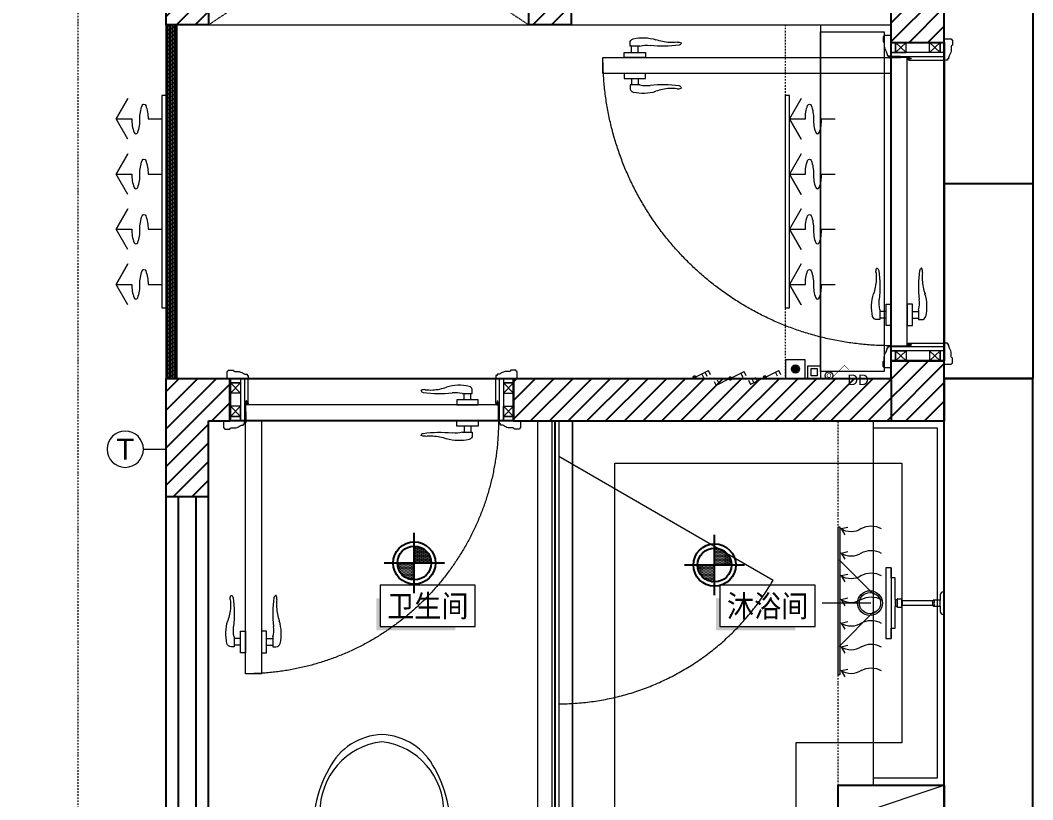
# Model space of a CAD drawing. Header units: millimetres. Extents: x 130143 to 328923, y 19139 to 134795.
# Drawn here: x 146595 to 150889, y 32386 to 35692 of the extents above; entities that cross this region are included whole.
import ezdxf
from ezdxf.enums import TextEntityAlignment as Align

# ---------------------------------------------------------------- set-up
doc = ezdxf.new("R2010")
doc.units = ezdxf.units.MM
doc.header["$LTSCALE"] = 10
for name, pattern in [('ACAD_ISO03W100', [30, 12, -18]), ('DASH', [8.89, 6.35, -2.54]), ('DASHDOT2', [12.7, 6.35, -3.175, 0, -3.175]), ('DASHED2', [0.375, 0.25, -0.125]), ('DOTE', [61.468, 50.8, -5.08, 0.508, -5.08]), ('HIDDEN', [9.525, 6.35, -3.175])]:
    doc.linetypes.add(name, pattern=pattern)
doc.layers.get('Defpoints').update_dxf_attribs({"color": 250})
for name, color, linetype, lineweight in [('FC-Doorsill【门槛线】', 8, 'Continuous', 0), ('FC-Material【地坪分割线】', 138, 'Continuous', 0), ('FF-ART【装饰、挂画】', 120, 'Continuous', 0), ('FF-Door【门】', 51, 'Continuous', 0), ('FF-FIXT【洁具】', 31, 'Continuous', 0), ('FF-MT【门套】', 20, 'Continuous', 0), ('FF-Text【平面文字】', 2, 'Continuous', 0), ('Fine【细线】', 250, 'Continuous', 0), ('RC-Lamplight【灯带】', 205, 'DASHDOT2', 0), ('RC-Lamps【天花灯具】', 2, 'Continuous', 0), ('RC-Modelling【天花造型】', 30, 'Continuous', 0)]:
    doc.layers.add(name, color=color, linetype=linetype, lineweight=lineweight)
for name, color, linetype in [('T★★05-天花灯具', 4, 'Continuous'), ('WALL_NEW【新建墙体】', 4, 'Continuous'), ('WALL_REMOVE【拆除墙体】', 6, 'Continuous'), ('WALL【墙体】', 7, 'Continuous')]:
    doc.layers.add(name, color=color, linetype=linetype)
doc.styles.add('ar', font='arial.ttf')
doc.styles.add('文字', font='')
doc.styles.get('文字').set_extended_font_data('SimSun')

# ---------------------------------------------------------------- blocks, each defined once
blk = doc.blocks.new('马桶平面15')
at = {"color": 251}
for p, q in [((-164.1, 735.1), (-187.7, 735.1)), ((-182.4, 735.2), (-182.4, 743.3)), ((-175.9, 735.1), (-175.9, 743.3)), ((-168.6, 743.3), (-168.6, 735.1))]:
    blk.add_line(p, q, dxfattribs=at)
for points in [[(-171.3, 714.9, 0.288575), (-152.8, 725.1, 0.464141), (-158.6, 735.1), (-164.1, 735.1), (-164.1, 743.3), (-187.7, 743.3), (-187.7, 743.3), (-187.7, 735.1), (-193.2, 735.1, 0.464141), (-199, 725.1, 0.288575), (-180.5, 714.9)], [(-61.5, 462.9), (-61.5, 484.4, -1), (-38, 484.4), (-38, 480.5)], [(109.7, 462.9), (109.7, 484.4, 1), (86.2, 484.4), (86.2, 480.5)], [(26.7, 460.2), (121.9, 460.2), (138.7, 426.6), (147.1, 426.6, -0.17108), (199.3, 221.2, -0.383832), (24.1, 20.6, -0.383832), (-151.1, 221.2, -0.17108), (-98.9, 426.6), (-90.5, 426.6), (-73.7, 460.2), (121.9, 460.2)]]:
    blk.add_lwpolyline(points, format="xyb", dxfattribs=at)
for points in [[(24.1, 519.2, -0.023855), (-216.9, 530.8, -0.42765), (-242.5, 555.3), (-242.5, 695.1, -0.382307), (-220.4, 714.9), (24.1, 714.9), (268.6, 714.9, -0.382307), (290.7, 695.1), (290.7, 555.3, -0.42765), (265.1, 530.8, -0.023855)], [(24.1, 0, -0.272339), (-125.1, 96, -0.163159), (-166.6, 310.4, -0.20934), (-78.5, 461.5), (24.1, 461.5), (126.7, 461.5, -0.20934), (214.8, 310.4, -0.163159), (173.3, 96, -0.272339)]]:
    blk.add_lwpolyline(points, format="xyb", close=True)
for points in [[(-242.5, 617.1), (-242.5, 562.2), (-279.9, 562.2, -0.414214), (-289.9, 572.2), (-289.9, 607.1, -0.414214), (-279.9, 617.1)], [(-242.5, 617.1), (-242.5, 562.2), (-256.2, 562.2, -0.414214), (-266.2, 572.2), (-266.2, 607.1, -0.414214), (-256.2, 617.1)], [(-54.5, 475.5), (-54.5, 470.3, 0.414214), (-49.5, 465.3), (-38.7, 465.3, 0.58538), (-38.5, 470.3), (-38.5, 475.5, 0.58538), (-38.7, 480.5), (-49.5, 480.5, 0.414214)], [(102.7, 475.5), (102.7, 470.3, -0.414214), (97.7, 465.3), (86.9, 465.3, -0.58538), (86.7, 470.3), (86.7, 475.5, -0.58538), (86.9, 480.5), (97.7, 480.5, -0.414214)]]:
    blk.add_lwpolyline(points, format="xyb", close=True, dxfattribs=at)
for points in [[(-184.4, 527.9), (-167.1, 275.7)], [(232.6, 527.9), (215.3, 275.7)]]:
    blk.add_lwpolyline(points)
for centre, radius, start, end in [((-185.1, 755.7), 31.4, 242.8818, 319.142), ((-173.5, 774.1), 53.1, 240.7977, 292.8926), ((-262.7, 600.1), 28.1, 165.5916, 262.7603), ((-267.7, 612.3), 22.8, 193.4235, 273.8412), ((-231.7, 638.1), 46.4, 221.9148, 256.4413), ((180.7, 814.1), 492.5, 204.8643, 210.765)]:
    blk.add_arc(centre, radius, start, end, dxfattribs=at)
blk = doc.blocks.new('花洒平面')
at = {"color": 8}
for p, q in [((0, 207.8), (0, 345.7)), ((-23.2, 198.2), (-122.7, 297.6)), ((23.2, 198.2), (122.7, 297.6)), ((100, 150), (-100, 150)), ((11, 121.4), (-11, 121.4)), ((10, 139.4), (-10, 139.4)), ((9.5, 133.4), (-9.5, 133.4)), ((7.6, 138.4), (-7.5, 138.4)), ((6, 119.4), (-6, 119.4)), ((-6.5, 32), (6.5, 32)), ((-8.5, 12), (8.5, 12))]:
    blk.add_line(p, q, dxfattribs=at)
blk.add_lwpolyline([(11, 131.4, 0.992115), (11, 133.4), (9.5, 133.4, 0.130917), (7.6, 138.4), (9.5, 138.4, 0.413995), (10, 139.4), (71.3, 139.4), (71.3, 150), (100, 150), (100, 165), (-100, 165), (-100, 150), (-71.3, 150), (-71.3, 139.4), (-10, 139.4, 0.413995), (-9.5, 138.4), (-7.5, 138.4, 0.130917), (-9.5, 133.4), (-11, 133.4, 0.992115), (-11, 131.4, 0.003958), (-11, 131.4, 0.080962), (-11, 121.4, 1), (-11, 119.4), (-6, 119.4), (-6, 32), (-6.5, 32, 0.414214), (-8.5, 30), (-8.5, 12), (-21, 12, 0.261972), (-31, 7), (-31, 0), (31, 0), (31, 7, 0.261972), (21, 12), (8.5, 12), (8.5, 30, 0.414214), (6.5, 32), (6, 32), (6, 119.4), (11, 119.4, 1), (11, 121.4, 0.080962), (11, 131.4)], format="xyb")
blk.add_lwpolyline([(8.5, 30, -0.375464), (2.6, 29, 0.238002), (-2.6, 29, -0.375464), (-8.5, 30)], format="xyb", dxfattribs=at)
for radius in [35, 30]:
    blk.add_circle((0, 210), radius, dxfattribs=at)
blk = doc.blocks.new('DOORBLK101')
blk.add_line((-0.5, 0), (0, 0.866))
at = {"color": 8, "linetype": 'HIDDEN', "ltscale": 10}
blk.add_arc((-0.5, 0), 1, 0, 60, dxfattribs=at)
blk = doc.blocks.new('hlw_3_1200_120')
for p, q in [((-0.5, 0.05), (0.5, 0.05)), ((-0.5, -0.05), (0.5, -0.05))]:
    blk.add_line(p, q)
at = {"linetype": 'HIDDEN', "ltscale": 15}
for p, q in [((-0.5, 0.0208), (0.5, 0.0208)), ((-0.5, -0.0208), (0.5, -0.0208))]:
    blk.add_line(p, q, dxfattribs=at)
blk = doc.blocks.new('门套线03')
at = {"ltscale": 100}
blk.add_lwpolyline([(60, 0), (60, 19.7, -0.339185), (56.6, 23.1), (42, 23.1, -0.360475), (38.5, 19.7), (29.2, 19.7, 0.137802), (14.5, 14.7, -0.16589), (3.4, 11.9), (3.4, 8.7), (0, 8.7), (0, 0)], format="xyb", close=True, dxfattribs=at)
blk = doc.blocks.new('HL_Door_Hinge')
at = {"color": 0, "linetype": 'DOTE', "ltscale": 0.04}
for p, q in [((-4, 3), (4, 3)), ((0, -1), (0, 7))]:
    blk.add_line(p, q, dxfattribs=at)
at = {"color": 0, "linetype": 'DASH', "ltscale": 5}
for p, q in [((-2, -26), (-2, 0.8)), ((-0.5, -26), (-0.5, 0)), ((0.5, -26), (0.5, 0)), ((2, -26), (2, 0.8)), ((-0.5, -26), (-2, -26)), ((0.5, -26), (2, -26))]:
    blk.add_line(p, q, dxfattribs=at)
for radius in [3, 2]:
    blk.add_circle((0, 3), radius, dxfattribs=at)
blk = doc.blocks.new('HL_Door_Seal')
at = {"color": 0}
for p, q in [((5, 0), (-5, 0)), ((-1, 6), (-0.5, 6.5)), ((-1, 6), (-0.5, 6)), ((-1, 5.5), (-0.5, 6)), ((-1, 5.5), (-0.5, 5.5)), ((-1, 5), (-0.5, 5.5)), ((-1, 4.5), (-0.5, 5)), ((-1, 5), (-0.5, 5)), ((-1, 4.5), (-0.5, 4.5)), ((-1, 4), (-0.5, 4.5)), ((-1, 4), (-0.5, 4)), ((-1, 3.5), (-0.5, 4)), ((-1, 3.5), (-0.5, 3.5)), ((-1, 3), (-0.5, 3.5)), ((-1, 3), (-0.5, 3)), ((-1, 2.5), (-0.5, 3)), ((-1, 2.5), (-0.5, 2.5)), ((-1, 2), (-0.5, 2.5)), ((-1, 2), (-0.5, 2)), ((-1, 1.5), (-0.5, 2)), ((-1, 1.5), (-0.5, 1.5)), ((-1, 1), (-0.5, 1.5)), ((-1, 1), (-0.5, 1)), ((-1, 0.5), (-0.5, 1)), ((-1, 0.5), (-0.5, 0.5)), ((-1, 0), (-0.5, 0.5)), ((-0.5, 6.5), (0.5, 6.5)), ((1, 6), (0.5, 6.5)), ((1, 6), (0.5, 6)), ((1, 5.5), (0.5, 6)), ((1, 5.5), (0.5, 5.5)), ((1, 5), (0.5, 5.5)), ((1, 5), (0.5, 5)), ((1, 4.5), (0.5, 5)), ((1, 4.5), (0.5, 4.5)), ((1, 4), (0.5, 4.5)), ((1, 4), (0.5, 4)), ((1, 3.5), (0.5, 4)), ((1, 3.5), (0.5, 3.5)), ((1, 3), (0.5, 3.5)), ((1, 3), (0.5, 3)), ((1, 2.5), (0.5, 3)), ((1, 2.5), (0.5, 2.5)), ((1, 2), (0.5, 2.5)), ((1, 2), (0.5, 2)), ((1, 1.5), (0.5, 2)), ((1, 1.5), (0.5, 1.5)), ((1, 1), (0.5, 1.5)), ((1, 1), (0.5, 1)), ((1, 0.5), (0.5, 1)), ((1, 0.5), (0.5, 0.5)), ((1, 0), (0.5, 0.5))]:
    blk.add_line(p, q, dxfattribs=at)
blk.add_lwpolyline([(-3.9, -1, 0.774597), (3.9, -1)], format="xyb", close=True, dxfattribs=at)
blk.add_arc((0, 0), 5, 180, 0.0005, dxfattribs=at)
blk = doc.blocks.new('门把手02')
at = {"color": 250}
for p, q in [((-13.5, 32.2), (-13.5, 40.9)), ((12.9, 32.2), (-13.5, 32.2)), ((-9.4, 14.6), (-9.4, 32.2)), ((9.4, 14.6), (9.4, 32.2)), ((-30.4, 14.6), (-15.2, 14.6)), ((-30.4, 0), (-30.4, 14.6)), ((30.4, 0), (-30.4, 0)), ((-15.2, 14.6), (19.6, 14.6)), ((-15.2, 14.6), (19.6, 14.6)), ((19.6, 14.6), (30.4, 14.6)), ((30.4, 14.6), (30.4, 0))]:
    blk.add_line(p, q, dxfattribs=at)
at = {"color": 250, "extrusion": (0, 0, -1)}
for centre, major_axis, start_param, end_param in [((23.4, -64.1), (-0.1, 120), -0.233047, 0.306451), ((-1.3, 40.9), (-8.59, 8.59), 5.497787, 6.813202), ((12.9, 37.2), (3.58, 3.58), 2.124304, 2.356194), ((33.8, -51.4), (0, 86), -0.231441, 0.114669), ((79.3, 368.4), (-0.1, 336.3), 3.005111, 3.247916), ((107.8, 189.2), (1.8, 147), 3.194781, 3.464277), ((105.2, 172), (-91.7, 91.7), 3.813778, 3.981187), ((122.5, 24), (-13.7, 13.7), 0.647464, 1.248663), ((124, 43.6), (5.92, 5.92), 1.238085, 2.228964), ((130.6, 40.4), (-0.729, 0.729), 1.325662, 2.819982)]:
    blk.add_ellipse(centre, major_axis=major_axis, ratio=1, start_param=start_param, end_param=end_param, dxfattribs=at)
blk = doc.blocks.new('hld_1_720_120_门把手02_门套线03_45_0_0_3_40_0_1_1')
at = {"layer": 'FC-Doorsill【门槛线】'}
for p, q in [((-0.5, 0.075), (0.5, 0.075)), ((-0.5, -0.075), (0.5, -0.075))]:
    blk.add_line(p, q, dxfattribs=at)
at = {"layer": 'FF-Door【门】'}
blk.add_lwpolyline([(-0.446875, 0.075), (-0.390625, 0.075), (-0.390625, 0.96875), (-0.446875, 0.96875)], close=True, dxfattribs=at)
at = {"layer": 'FF-Door【门】', "color": 250, "linetype": 'ACAD_ISO03W100', "ltscale": 0.104167}
blk.add_lwpolyline([(-0.446875, 0.075), (0.446875, 0.075), (0.446875, 0.01875), (-0.446875, 0.01875)], close=True, dxfattribs=at)
at = {"layer": 'FF-Door【门】', "color": 8, "linetype": 'HIDDEN', "ltscale": 60}
blk.add_arc((-0.446875, 0.075), 0.89375, 0, 90, dxfattribs=at)
at = {"layer": 'FF-MT【门套】', "color": 250}
for p, q in [((-0.465, 0.06), (-0.5, 0.0225)), ((-0.465, 0.0225), (-0.5, 0.06)), ((0.465, 0.06), (0.5, 0.0225)), ((0.465, 0.0225), (0.5, 0.06)), ((-0.5, -0.0225), (-0.465, -0.06)), ((-0.5, -0.06), (-0.465, -0.0225)), ((0.5, -0.0225), (0.465, -0.06)), ((0.5, -0.06), (0.465, -0.0225))]:
    blk.add_line(p, q, dxfattribs=at)
for points in [[(-0.5, 0.075), (-0.465, 0.075), (-0.465, 0.06), (-0.5, 0.06)], [(-0.465, 0.075), (-0.45, 0.075), (-0.45, -0.075), (-0.465, -0.075)], [(0.465, 0.075), (0.45, 0.075), (0.45, -0.075), (0.465, -0.075)], [(0.5, 0.075), (0.465, 0.075), (0.465, 0.06), (0.5, 0.06)], [(-0.465, 0.06), (-0.465, 0.0225), (-0.5, 0.0225), (-0.5, 0.06)], [(0.465, 0.06), (0.465, 0.0225), (0.5, 0.0225), (0.5, 0.06)], [(-0.5, -0.0225), (-0.5, -0.06), (-0.465, -0.06), (-0.465, -0.0225)], [(0.5, -0.0225), (0.5, -0.06), (0.465, -0.06), (0.465, -0.0225)], [(-0.5, -0.075), (-0.465, -0.075), (-0.465, -0.06), (-0.5, -0.06)], [(0.5, -0.075), (0.465, -0.075), (0.465, -0.06), (0.5, -0.06)]]:
    blk.add_lwpolyline(points, close=True, dxfattribs=at)
at = {"layer": 'FF-MT【门套】'}
for points in [[(-0.5, 0.075), (-0.45, 0.075), (-0.45, 0.0125), (-0.4375, 0.0125), (-0.4375, -0.075), (-0.5, -0.075)], [(0.5, 0.075), (0.45, 0.075), (0.45, 0.0125), (0.4375, 0.0125), (0.4375, -0.075), (0.5, -0.075)]]:
    blk.add_lwpolyline(points, close=True, dxfattribs=at)
at = {"layer": 'FF-Door【门】', "color": 250, "yscale": 0.00125, "zscale": 0.00125}
for name, p, xscale, rotation in [('门把手02', (-0.446875, 0.85625), -0.00125, 90.00000000000593), ('门把手02', (-0.390625, 0.85625), 0.00125, 270.0000000000178), ('HL_Door_Seal', (-0.44375, 0.0125), 0.00125, 180.0000000000119), ('HL_Door_Seal', (0.44375, 0.0125), -0.00125, 180)]:
    blk.add_blockref(name, p, dxfattribs=dict(at, xscale=xscale, rotation=rotation))
at = {"layer": 'FF-Door【门】', "color": 250, "zscale": 0.00125}
for name, p, xscale, yscale in [('门把手02', (0.3375, 0.075), -0.00125, 0.00125), ('HL_Door_Hinge', (-0.448437, 0.075), 0.00125, 0.00125), ('门把手02', (0.3375, 0.01875), -0.00125, -0.00125)]:
    blk.add_blockref(name, p, dxfattribs=dict(at, xscale=xscale, yscale=yscale))
at = {"layer": 'FF-MT【门套】', "zscale": 0.00125}
for p, xscale, yscale in [((-0.45, 0.075), -0.00125, 0.00125), ((0.45, 0.075), 0.00125, 0.00125), ((-0.4375, -0.075), -0.00125, -0.00125), ((0.4375, -0.075), 0.00125, -0.00125)]:
    blk.add_blockref('门套线03', p, dxfattribs=dict(at, xscale=xscale, yscale=yscale))
blk = doc.blocks.new('*U127')
at = {"color": 150}
blk.add_lwpolyline([(-5.38, -2.34), (5.38, -2.34), (5.38, 2.33), (-5.38, 2.33), (-5.38, -2.34)], dxfattribs=at)
at = {"color": 150, "ltscale": 4}
for points in [[(-5.38, 0.83), (-5.83, 0.83), (-5.38, -2.34), (-5.83, -2.79)], [(3.13, -2.34), (3.13, -2.79), (-5.38, -2.34), (-5.83, -2.79)]]:
    blk.add_solid(points, dxfattribs=at)
at = {"color": 2, "ltscale": 4, "style": '文字', "width": 0.9, "flags": 8}
blk.add_attdef('功能区文字', text='', height=2.5, dxfattribs=at).set_placement((0.01, -0.03), align=Align.MIDDLE_CENTER)
blk = doc.blocks.new('hld_1_820_150_门把手02_门套线03_45_0_0_3_40_0_1_1')
at = {"layer": 'FC-Doorsill【门槛线】'}
for p, q in [((-0.5, 0.0833), (0.5, 0.0833)), ((-0.5, -0.0833), (0.5, -0.0833))]:
    blk.add_line(p, q, dxfattribs=at)
at = {"layer": 'FF-Door【门】'}
blk.add_lwpolyline([(-0.4528, 0.0833), (-0.4028, 0.0833), (-0.4028, 0.9889), (-0.4528, 0.9889)], close=True, dxfattribs=at)
at = {"layer": 'FF-Door【门】', "color": 250, "linetype": 'ACAD_ISO03W100', "ltscale": 0.104167}
blk.add_lwpolyline([(-0.4528, 0.0833), (0.4528, 0.0833), (0.4528, 0.0333), (-0.4528, 0.0333)], close=True, dxfattribs=at)
at = {"layer": 'FF-Door【门】', "color": 8, "linetype": 'HIDDEN', "ltscale": 60}
blk.add_arc((-0.4528, 0.0833), 0.9056, 0, 90, dxfattribs=at)
at = {"layer": 'FF-MT【门套】', "color": 250}
for p, q in [((-0.4689, 0.07), (-0.5, 0.0367)), ((-0.4689, 0.0367), (-0.5, 0.07)), ((0.4689, 0.07), (0.5, 0.0367)), ((0.4689, 0.0367), (0.5, 0.07)), ((-0.5, -0.0367), (-0.4689, -0.07)), ((-0.5, -0.07), (-0.4689, -0.0367)), ((0.5, -0.0367), (0.4689, -0.07)), ((0.5, -0.07), (0.4689, -0.0367))]:
    blk.add_line(p, q, dxfattribs=at)
for points in [[(-0.5, 0.0833), (-0.4689, 0.0833), (-0.4689, 0.07), (-0.5, 0.07)], [(-0.4689, 0.07), (-0.4689, 0.0367), (-0.5, 0.0367), (-0.5, 0.07)], [(-0.4689, 0.0833), (-0.4556, 0.0833), (-0.4556, -0.0833), (-0.4689, -0.0833)], [(0.4689, 0.0833), (0.4556, 0.0833), (0.4556, -0.0833), (0.4689, -0.0833)], [(0.5, 0.0833), (0.4689, 0.0833), (0.4689, 0.07), (0.5, 0.07)], [(0.4689, 0.07), (0.4689, 0.0367), (0.5, 0.0367), (0.5, 0.07)], [(-0.5, -0.0367), (-0.5, -0.07), (-0.4689, -0.07), (-0.4689, -0.0367)], [(0.5, -0.0367), (0.5, -0.07), (0.4689, -0.07), (0.4689, -0.0367)], [(-0.5, -0.0833), (-0.4689, -0.0833), (-0.4689, -0.07), (-0.5, -0.07)], [(0.5, -0.0833), (0.4689, -0.0833), (0.4689, -0.07), (0.5, -0.07)]]:
    blk.add_lwpolyline(points, close=True, dxfattribs=at)
at = {"layer": 'FF-MT【门套】'}
for points in [[(-0.5, 0.0833), (-0.4556, 0.0833), (-0.4556, 0.0278), (-0.4444, 0.0278), (-0.4444, -0.0833), (-0.5, -0.0833)], [(0.5, 0.0833), (0.4556, 0.0833), (0.4556, 0.0278), (0.4444, 0.0278), (0.4444, -0.0833), (0.5, -0.0833)]]:
    blk.add_lwpolyline(points, close=True, dxfattribs=at)
at = {"layer": 'FF-Door【门】', "color": 250, "yscale": 0.001111111111111, "zscale": 0.001111111111111}
for name, p, xscale, rotation in [('门把手02', (-0.4528, 0.8889), -0.001111111111111, 90.00000000000593), ('门把手02', (-0.4028, 0.8889), 0.001111111111111, 270.0000000000178), ('HL_Door_Seal', (-0.45, 0.0278), 0.001111111111111, 180.0000000000119), ('HL_Door_Seal', (0.45, 0.0278), -0.001111111111111, 180)]:
    blk.add_blockref(name, p, dxfattribs=dict(at, xscale=xscale, rotation=rotation))
at = {"layer": 'FF-Door【门】', "color": 250, "zscale": 0.001111111111111}
for name, p, xscale, yscale in [('门把手02', (0.3556, 0.0833), -0.001111111111111, 0.001111111111111), ('HL_Door_Hinge', (-0.4542, 0.0833), 0.001111111111111, 0.001111111111111), ('门把手02', (0.3556, 0.0333), -0.001111111111111, -0.001111111111111)]:
    blk.add_blockref(name, p, dxfattribs=dict(at, xscale=xscale, yscale=yscale))
at = {"layer": 'FF-MT【门套】', "zscale": 0.001111111111111}
for p, xscale, yscale in [((-0.4556, 0.0833), -0.001111111111111, 0.001111111111111), ((0.4556, 0.0833), 0.001111111111111, 0.001111111111111), ((-0.4444, -0.0833), -0.001111111111111, -0.001111111111111), ((0.4444, -0.0833), 0.001111111111111, -0.001111111111111)]:
    blk.add_blockref('门套线03', p, dxfattribs=dict(at, xscale=xscale, yscale=yscale))
blk = doc.blocks.new('侧出风')
for points in [[(-291.5, 108.7), (-233.9, 141.6), (-176.3, 108.7), (-233.9, 141.6), (-233.9, 96.9, 0.094519), (-272.2, 90.6, 0.69809), (-272.2, 80.4, 0.094519), (-233.9, 74.1, -0.094519), (-195.6, 67.7, -0.69809), (-195.6, 57.6, -0.094519), (-233.9, 51.2), (-233.9, 12.5)], [(-135.6, 108.7), (-78, 141.6), (-20.3, 108.7), (-78, 141.6), (-78, 96.9, 0.094519), (-116.2, 90.6, 0.69809), (-116.2, 80.4, 0.094519), (-78, 74.1, -0.094519), (-39.7, 67.7, -0.69809), (-39.7, 57.6, -0.094519), (-78, 51.2), (-78, 12.5)], [(20.3, 108.7), (78, 141.6), (135.6, 108.7), (78, 141.6), (78, 96.9, 0.094519), (39.7, 90.6, 0.69809), (39.7, 80.4, 0.094519), (78, 74.1, -0.094519), (116.2, 67.7, -0.69809), (116.2, 57.6, -0.094519), (78, 51.2), (78, 12.5)], [(176.3, 108.7), (233.9, 141.6), (291.5, 108.7), (233.9, 141.6), (233.9, 96.9, 0.094519), (195.6, 90.6, 0.69809), (195.6, 80.4, 0.094519), (233.9, 74.1, -0.094519), (272.2, 67.7, -0.69809), (272.2, 57.6, -0.094519), (233.9, 51.2), (233.9, 12.5)]]:
    blk.add_lwpolyline(points, format="xyb")
blk.add_lwpolyline([(-300, 0), (300, 0), (300, 12.5), (-300, 12.5)], close=True)
blk = doc.blocks.new('侧回风')
for points in [[(-291.5, 45.4), (-233.9, 12.5), (-176.3, 45.4), (-233.9, 12.5), (-233.9, 57.2, -0.094519), (-272.2, 63.5, -0.69809), (-272.2, 73.7, -0.094519), (-233.9, 80, 0.094519), (-195.6, 86.3, 0.69809), (-195.6, 96.5, 0.094519), (-233.9, 102.8), (-233.9, 141.6)], [(-135.6, 45.4), (-78, 12.5), (-20.3, 45.4), (-78, 12.5), (-78, 57.2, -0.094519), (-116.2, 63.5, -0.69809), (-116.2, 73.7, -0.094519), (-78, 80, 0.094519), (-39.7, 86.3, 0.69809), (-39.7, 96.5, 0.094519), (-78, 102.8), (-78, 141.6)], [(20.3, 45.4), (78, 12.5), (135.6, 45.4), (78, 12.5), (78, 57.2, -0.094519), (39.7, 63.5, -0.69809), (39.7, 73.7, -0.094519), (78, 80, 0.094519), (116.2, 86.3, 0.69809), (116.2, 96.5, 0.094519), (78, 102.8), (78, 141.6)], [(176.3, 45.4), (233.9, 12.5), (291.5, 45.4), (233.9, 12.5), (233.9, 57.2, -0.094519), (195.6, 63.5, -0.69809), (195.6, 73.7, -0.094519), (233.9, 80, 0.094519), (272.2, 86.3, 0.69809), (272.2, 96.5, 0.094519), (233.9, 102.8), (233.9, 141.6)]]:
    blk.add_lwpolyline(points, format="xyb")
blk.add_lwpolyline([(-300, 0), (300, 0), (300, 12.5), (-300, 12.5)], close=True)
blk = doc.blocks.new('排气')
at = {"lineweight": 0}
blk.add_hatch(color=256, dxfattribs=at).paths.add_polyline_path([(5.5, 266.1), (0, 266.1), (0, -266.1), (5.5, -266.1)])
for p, q in [((10.1, 250.8), (24.3, 273.1)), ((10.1, 250.8), (35.1, 245.1)), ((10.1, 165.3), (24.3, 187.7)), ((10.1, 165.3), (35.1, 159.7)), ((10.1, 79.9), (24.3, 102.2)), ((10.1, 79.9), (35.1, 74.2)), ((10.1, -4.8), (24.3, 17.5)), ((10.1, -4.8), (35.1, -10.5)), ((10.1, -91.2), (24.3, -68.8)), ((10.1, -91.2), (35.1, -96.8)), ((10.1, -172.1), (24.3, -149.8)), ((10.1, -172.1), (35.1, -177.8)), ((10.1, -260.1), (24.3, -237.8)), ((10.1, -260.1), (35.1, -265.8))]:
    blk.add_line(p, q, dxfattribs=at)
blk.add_lwpolyline([(5.5, 266.1), (0, 266.1), (0, -266.1), (5.5, -266.1)], close=True, dxfattribs=at)
for centre, major_axis, start_param, end_param in [((46.3, 199.4), (44.5, 44.5), 0.170276, 1.40052), ((118.9, 313.4), (51.2, -51.2), 4.972928, 6.022646), ((46.3, 114), (44.5, 44.5), 0.170276, 1.40052), ((118.9, 228), (51.2, -51.2), 4.972928, 6.022646), ((46.3, 28.5), (44.5, 44.5), 0.170276, 1.40052), ((118.9, 142.5), (51.2, -51.2), 4.972928, 6.022646), ((46.3, -56.2), (44.5, 44.5), 0.170276, 1.40052), ((118.9, 57.8), (51.2, -51.2), 4.972928, 6.022646), ((46.3, -142.5), (44.5, 44.5), 0.170276, 1.40052), ((118.9, -28.5), (51.2, -51.2), 4.972928, 6.022646), ((46.3, -223.5), (44.5, 44.5), 0.170276, 1.40052), ((118.9, -109.5), (51.2, -51.2), 4.972928, 6.022646), ((46.3, -311.5), (44.5, 44.5), 0.170276, 1.40052), ((118.9, -197.5), (51.2, -51.2), 4.972928, 6.022646)]:
    blk.add_ellipse(centre, major_axis=major_axis, ratio=1, start_param=start_param, end_param=end_param, dxfattribs=at)
blk = doc.blocks.new('海龙_05068579')
at = {"layer": 'T★★05-天花灯具'}
h = blk.add_hatch(dxfattribs=at)
h.set_pattern_fill('DOTS', color=250, scale=300.055998, style=0)
h.set_pattern_definition([(0, (-1006.7902, 1050.705), (1.905356, 3.810711), [0, -3.810711])])
edge = h.paths.add_edge_path()
edge.add_line((0, 48), (0, 0))
edge.add_line((0, 0), (48, 0))
edge.add_ellipse((0, 0), major_axis=(33.9, 33.9), ratio=1, start_angle=315, end_angle=405)
edge = h.paths.add_edge_path()
edge.add_line((0, 0), (-48, 0))
edge.add_ellipse((0, 0), major_axis=(33.9, 33.9), ratio=1, start_angle=135, end_angle=225)
edge.add_line((0, -48), (0, 0))
at = {"layer": 'T★★05-天花灯具', "color": 8}
for p, q in [((0, -85), (0, 85)), ((85, 0), (-85, 0))]:
    blk.add_line(p, q, dxfattribs=at)
at = {"layer": 'T★★05-天花灯具'}
blk.add_ellipse((0, 0), major_axis=(42.4, 42.4), ratio=1, start_param=5.497787, end_param=11.780972, dxfattribs=at)
at = {"layer": 'T★★05-天花灯具', "color": 8}
blk.add_ellipse((0, 0), major_axis=(33.9, 33.9), ratio=1, start_param=5.497787, end_param=11.780972, dxfattribs=at)
blk = doc.blocks.new('海龙_05063269')
at = {"layer": 'FF-ART【装饰、挂画】'}
for p, q in [((-83.6, 51.4), (-83.6, -51.4)), ((-19.3, 0), (-83.6, 0))]:
    blk.add_line(p, q, dxfattribs=at)
blk.add_circle((32.1, 0), 51.4, dxfattribs=at)
at = {"layer": 'FF-ART【装饰、挂画】', "style": 'ar'}
blk.add_text('T', height=59.4, dxfattribs=at).set_placement((32.1, 0), align=Align.MIDDLE_CENTER)
blk = doc.blocks.new('海龙_05062443')
at = {"layer": 'FF-ART【装饰、挂画】'}
h = blk.add_hatch(color=256, dxfattribs=at)
edge = h.paths.add_edge_path()
edge.add_ellipse((0, 0), major_axis=(-11.6, 0), ratio=1, start_angle=0, end_angle=360)
h = blk.add_hatch(color=256, dxfattribs=at)
edge = h.paths.add_edge_path()
edge.add_arc((0, 0), 11.6, 180, 540, ccw=False)
for p, q in [((-26.8, -26.8), (-26.8, 26.8)), ((-26.8, 26.8), (26.8, 26.8)), ((26.8, 26.8), (26.8, -26.8)), ((26.8, -26.8), (-26.8, -26.8))]:
    blk.add_line(p, q, dxfattribs=at)
blk.add_circle((0, 0), 11.6, dxfattribs=at)
blk.add_circle((0, 0), 11.6, dxfattribs=at)
blk = doc.blocks.new('海龙_05068820')
at = {"layer": 'FF-ART【装饰、挂画】'}
for p, q in [((-17.9, -17.9), (-17.9, 17.9)), ((-17.9, 17.9), (17.9, 17.9)), ((-8.1, 10.3), (8.1, 10.3)), ((-8.1, -10.3), (-8.1, 10.3)), ((8.1, 10.3), (8.1, -10.3)), ((17.9, 17.9), (17.9, -17.9)), ((17.9, -17.9), (-17.9, -17.9)), ((8.1, -10.3), (-8.1, -10.3))]:
    blk.add_line(p, q, dxfattribs=at)
blk = doc.blocks.new('海龙_05067149')
at = {"layer": 'FF-ART【装饰、挂画】'}
for p, q in [((4.2, 2), (39.7, 19.6)), ((36.4, 3.4), (30.6, 15.1)), ((45.5, 7.9), (39.7, 19.6)), ((-45.5, -7.9), (-39.7, -19.6)), ((-4.2, -2), (-39.7, -19.6)), ((-36.4, -3.4), (-30.6, -15.1))]:
    blk.add_line(p, q, dxfattribs=at)
at = {"layer": 'FF-ART【装饰、挂画】', "const_width": 6.08}
blk.add_lwpolyline([(-2.4, 1.4, 1), (3.2, -0.8, 1)], format="xyb", close=True, dxfattribs=at)
blk = doc.blocks.new('海龙_05066079')
at = {"layer": 'FF-ART【装饰、挂画】'}
for p, q in [((-27.3, 1.1), (-21.6, -10.6)), ((4.2, 2), (39.7, 19.6)), ((36.4, 3.4), (30.6, 15.1)), ((45.5, 7.9), (39.7, 19.6)), ((-45.5, -7.9), (-39.7, -19.6)), ((-4.2, -2), (-39.7, -19.6)), ((-36.4, -3.4), (-30.6, -15.1))]:
    blk.add_line(p, q, dxfattribs=at)
at = {"layer": 'FF-ART【装饰、挂画】', "const_width": 6.08}
blk.add_lwpolyline([(-2.4, 1.4, 1), (3.2, -0.8, 1)], format="xyb", close=True, dxfattribs=at)
blk = doc.blocks.new('海龙_05066997')
at = {"layer": 'FF-ART【装饰、挂画】'}
for p, q in [((-17.2, -6.4), (18.3, 11.2)), ((5.9, -9.5), (0.1, 2.2)), ((15, -5), (9.2, 6.7)), ((24, -0.5), (18.3, 11.2))]:
    blk.add_line(p, q, dxfattribs=at)
at = {"layer": 'FF-ART【装饰、挂画】', "const_width": 6.08}
blk.add_lwpolyline([(-23.9, -7.1, 1), (-18.2, -9.2, 1)], format="xyb", close=True, dxfattribs=at)
blk = doc.blocks.new('海龙_05069346')
at = {"layer": 'FF-ART【装饰、挂画】', "const_width": 3.51}
blk.add_lwpolyline([(-86.5, -17), (-13.8, 55.7), (10.4, 31.5)], dxfattribs=at)
blk.add_lwpolyline([(-112.4, -1.9, 1), (-91, -1.9, 1)], format="xyb", close=True, dxfattribs=at)
at = {"layer": 'FF-ART【装饰、挂画】'}
blk.add_circle((-101.7, -1.9), 21.4, dxfattribs=at)
at = {"layer": 'FF-ART【装饰、挂画】', "style": 'ar'}
blk.add_text('DD', height=59.43, dxfattribs=at).set_placement((3.2, -55.7))

msp = doc.modelspace()

# ---------------------------------------------------------------- hatches: boundary and pattern name
at = {"layer": 'FC-Material【地坪分割线】'}
h = msp.add_hatch(dxfattribs=at)
h.set_pattern_fill('胶合板', color=8, scale=0.045, angle=90, pattern_type=2)
h.set_pattern_definition([(135, (147212.434, 34172.627), (-8.46407, -8.46407), []), (90, (147216.529, 34172.627), (-11.25, 7e-16), []), (90, (147209.779, 34172.627), (-11.25, 7e-16), [])])
h.paths.add_polyline_path([(147258.52885, 35672.5596), (147213.52885, 35672.5596), (147213.52885, 34172.62702), (147258.52885, 34172.62702)])
at = {"layer": 'WALL_NEW【新建墙体】'}
h = msp.add_hatch(dxfattribs=at)
h.set_pattern_fill('ANSI31', color=8, scale=17.716535)
h.set_pattern_definition([(45, (147336.73, 35672.56), (-39.77476, 39.77476), [])])
h.paths.add_polyline_path([(147393.52885, 36572.5596), (147213.52885, 36572.5596), (147213.52885, 35672.5596), (147393.52885, 35672.5596)])
h.paths.add_polyline_path([(148931.02885, 36572.5596), (148751.02885, 36572.5596), (148751.02885, 35672.5596), (148931.02885, 35672.5596)])
h.paths.add_polyline_path([(150513.52885, 36572.5596), (150288.52885, 36572.5596), (150288.52885, 35597.59331), (150513.52885, 35597.59331)])
h.paths.add_polyline_path([(150513.52885, 34172.62702), (150513.52885, 34247.59331), (150288.52885, 34247.59331), (150288.52885, 34172.62702), (148686.73059, 34172.62702), (148686.73059, 33992.62702), (150513.52885, 33992.62702)])
h.paths.add_polyline_path([(147393.52885, 33992.62702), (147483.52885, 33992.62702), (147483.52885, 34172.62702), (147213.52885, 34172.62702), (147213.52885, 33670.09331), (147393.52885, 33670.09331)])

# ---------------------------------------------------------------- linework, layer by layer
at = {"layer": 'Defpoints'}
msp.add_line((148863.52885, 31547.5596), (148863.52885, 33992.62702), dxfattribs=at)
at = {"layer": 'FC-Material【地坪分割线】'}
for p, q in [((147213.52885, 35672.5596), (147213.52885, 34172.62702)), ((147258.52885, 35672.5596), (147258.52885, 34172.62702))]:
    msp.add_line(p, q, dxfattribs=at)
for points in [[(148790.12972, 33992.62702), (148936.92797, 33992.62702), (148936.92797, 31547.5596), (148790.12972, 31547.5596)], [(149116.92797, 33812.62702), (150333.52885, 33812.62702), (150333.52885, 32627.5596), (149883.52885, 32627.5596), (149883.52885, 31727.5596), (149116.92797, 31727.5596)]]:
    msp.add_lwpolyline(points, close=True, dxfattribs=at)
msp.add_lwpolyline([(148936.92797, 33992.62702), (150513.52885, 33992.62702), (150513.52885, 32447.5596), (150063.52885, 32447.5596), (150063.52885, 31547.5596), (148936.92797, 31547.5596), (148936.92797, 33992.62702)], dxfattribs=at)
at = {"layer": 'FF-FIXT【洁具】'}
for p, q in [((148848.52885, 33992.62702), (148848.52885, 31547.5596)), ((148863.52885, 33992.62702), (148863.52885, 31547.5596)), ((148878.52885, 33992.62702), (148878.52885, 31547.5596))]:
    msp.add_line(p, q, dxfattribs=at)
at = {"layer": 'Fine【细线】', "color": 250}
msp.add_lwpolyline([(150063.52885, 31547.5596), (150153.52885, 32327.5596), (150513.52885, 32447.5596)], dxfattribs=at)
at = {"layer": 'RC-Lamplight【灯带】', "ltscale": 0.1}
for p, q in [((149838.52885, 35672.5596), (149838.52885, 34172.62702)), ((150063.52885, 32447.5596), (150063.52885, 33992.62702))]:
    msp.add_line(p, q, dxfattribs=at)
msp.add_lwpolyline([(141183.52885, 36197.5596), (146838.52885, 36197.5596), (146838.52885, 31922.5596), (141183.52885, 31922.5596)], close=True, dxfattribs=at)
at = {"layer": 'RC-Lamps【天花灯具】', "color": 8, "linetype": 'DASHED2'}
for p, q in [((147393.52885, 35672.5596), (148751.02885, 36572.5596)), ((147393.52885, 36572.5596), (148751.02885, 35672.5596))]:
    msp.add_line(p, q, dxfattribs=at)
at = {"layer": 'RC-Modelling【天花造型】'}
for p, q in [((149988.52885, 35672.5596), (149988.52885, 34172.62702)), ((149988.52885, 35672.5596), (150288.52885, 35672.5596)), ((150288.52885, 35672.5596), (150288.52885, 34172.62702)), ((150213.52885, 32447.5596), (150213.52885, 33992.62702))]:
    msp.add_line(p, q, dxfattribs=at)
for points in [[(140808.52885, 36572.5596), (147213.52885, 36572.5596), (147213.52885, 31547.5596), (140808.52885, 31547.5596)], [(140808.52885, 36572.5596), (147213.52885, 36572.5596), (147213.52885, 31547.5596), (140808.52885, 31547.5596)], [(147213.52885, 35672.5596), (149988.52885, 35672.5596), (149988.52885, 34172.62702), (147213.52885, 34172.62702)], [(149988.52885, 35642.5596), (150258.52885, 35642.5596), (150258.52885, 34202.62702), (149988.52885, 34202.62702)], [(150213.52885, 33992.62702), (150513.52885, 33992.62702), (150513.52885, 32447.5596), (150213.52885, 32447.5596)], [(150213.52885, 33962.62702), (150483.52885, 33962.62702), (150483.52885, 32477.5596), (150213.52885, 32477.5596)]]:
    msp.add_lwpolyline(points, close=True, dxfattribs=at)
for points in [[(147213.52885, 35672.5596), (147393.52885, 35672.5596), (147393.52885, 36572.5596), (148751.02885, 36572.5596), (148751.02885, 35672.5596), (148931.02885, 35672.5596), (148931.02885, 36572.5596), (150288.52885, 36572.5596), (150288.52885, 34172.62702), (147213.52885, 34172.62702), (147213.52885, 35672.5596)], [(147393.52885, 33992.62702), (150513.52885, 33992.62702), (150513.52885, 32447.5596), (150063.52885, 32447.5596), (150063.52885, 31547.5596), (147393.52885, 31547.5596), (147393.52885, 33992.62702)]]:
    msp.add_lwpolyline(points, dxfattribs=at)
at = {"layer": 'WALL_NEW【新建墙体】'}
for p, q in [((150288.52885, 34172.62702), (150288.52885, 36572.5596)), ((150513.52885, 34172.62702), (150513.52885, 36572.5596)), ((150288.52885, 35597.59331), (150513.52885, 35597.59331)), ((150288.52885, 34247.59331), (150513.52885, 34247.59331)), ((147213.52885, 33670.09331), (147213.52885, 34172.62702)), ((147213.52885, 34172.62702), (147483.52885, 34172.62702)), ((147483.52885, 33992.62702), (147483.52885, 34172.62702)), ((148686.73059, 33992.62702), (148686.73059, 34172.62702)), ((148686.73059, 34172.62702), (150288.52885, 34172.62702)), ((150288.52885, 34172.62702), (150288.52885, 33992.62702)), ((150513.52885, 34172.62702), (150588.52885, 34172.62702)), ((150513.52885, 34172.62702), (150513.52885, 33992.62702)), ((147393.52885, 33670.09331), (147393.52885, 33992.62702)), ((147393.52885, 33992.62702), (147483.52885, 33992.62702)), ((148686.73059, 33992.62702), (150513.52885, 33992.62702)), ((147393.52885, 33670.09331), (147213.52885, 33670.09331))]:
    msp.add_line(p, q, dxfattribs=at)
for points in [[(147213.52885, 36572.5596), (147393.52885, 36572.5596), (147393.52885, 35672.5596), (147213.52885, 35672.5596)], [(148751.02885, 36572.5596), (148931.02885, 36572.5596), (148931.02885, 35672.5596), (148751.02885, 35672.5596)], [(150288.52885, 35597.59331), (150513.52885, 35597.59331), (150513.52885, 34247.59331), (150288.52885, 34247.59331)], [(147483.52885, 34172.62702), (148686.73059, 34172.62702), (148686.73059, 33992.62702), (147483.52885, 33992.62702)]]:
    msp.add_lwpolyline(points, close=True, dxfattribs=at)
at = {"layer": 'WALL_REMOVE【拆除墙体】'}
for points in [[(150513.52885, 36947.5596), (150888.52885, 36947.5596), (150888.52885, 34172.62702), (150513.52885, 34172.62702)], [(150513.52885, 36347.5596), (150888.52885, 36347.5596), (150888.52885, 34997.5596), (150513.52885, 34997.5596)]]:
    msp.add_lwpolyline(points, close=True, dxfattribs=at)
at = {"layer": 'WALL【墙体】'}
for p, q in [((150513.52885, 31547.5596), (150513.52885, 34172.62702)), ((150513.52885, 34172.62702), (150888.52885, 34172.62702)), ((150888.52885, 31172.5596), (150888.52885, 34172.62702))]:
    msp.add_line(p, q, dxfattribs=at)
msp.add_lwpolyline([(150063.52885, 32447.5596), (150513.52885, 32447.5596), (150513.52885, 31547.5596), (150063.52885, 31547.5596)], close=True, dxfattribs=at)

# ---------------------------------------------------------------- block references
for name, p, xscale, yscale, zscale, rotation in [('hld_1_820_150_门把手02_门套线03_45_0_0_3_40_0_1_1', (150401.02885, 34922.59331), -1350, 1350, 1350, 90.00000000001167), ('hld_1_720_120_门把手02_门套线03_45_0_0_3_40_0_1_1', (148086.73059, 34082.62702), -1200, 1200, 1200, 180)]:
    msp.add_blockref(name, p, dxfattribs=dict(xscale=xscale, yscale=yscale, zscale=zscale, rotation=rotation))
at = {"layer": 'FF-ART【装饰、挂画】'}
for name, p, xscale, yscale, zscale in [('海龙_05062443', (149882.28996, 34212.80099), 1.5, 1.5, 1.5), ('海龙_05068820', (149961.74627, 34199.4097), 1.5, 1.5, 1.5), ('海龙_05069346', (150100.53989, 34186.43425), 0.75, 0.75, 0.75), ('海龙_05066997', (149485.4598, 34189.10831), 1.5, 1.5, 1.5), ('海龙_05067149', (149605.27239, 34172.20308), 1.5, 1.5, 1.5), ('海龙_05066079', (149751.77809, 34176.76037), 1.5, 1.5, 1.5), ('海龙_05063269', (147088.1714, 33872.62702), -1.5, 1.5, 1.5)]:
    msp.add_blockref(name, p, dxfattribs=dict(at, xscale=xscale, yscale=yscale, zscale=zscale))
at = {"layer": 'FF-FIXT【洁具】'}
for name, p, xscale, yscale, zscale, rotation in [('DOORBLK101', (148878.52885, 33317.62702), 1050, 1050, 1050, 270), ('花洒平面', (150513.52466, 33219.77313), 1.5, 1.5, 1.5, 90), ('马桶平面15', (148092.38125, 32662.55992), -1.5, 1.5, 1.5, 180)]:
    msp.add_blockref(name, p, dxfattribs=dict(at, xscale=xscale, yscale=yscale, zscale=zscale, rotation=rotation))
at = {"layer": 'FF-Text【平面文字】'}
ref = msp.add_blockref('*U127', (148322.99108, 33208.55137), dxfattribs=dict(at, xscale=37.5, yscale=37.5, zscale=37.5))
ref.add_attrib('功能区文字', '卫生间', dxfattribs={"layer": '0', "color": 2, "ltscale": 4, "height": 93.75, "style": '文字', "width": 0.9}).set_placement((148323.3985, 33207.43016), align=Align.MIDDLE_CENTER)
ref = msp.add_blockref('*U127', (149763.95311, 33208.55137), dxfattribs=dict(at, xscale=37.5, yscale=37.5, zscale=37.5))
ref.add_attrib('功能区文字', '沐浴间', dxfattribs={"layer": '0', "color": 2, "ltscale": 4, "height": 93.75, "style": '文字', "width": 0.9}).set_placement((149764.36053, 33207.43016), align=Align.MIDDLE_CENTER)
at = {"layer": 'RC-Lamps【天花灯具】'}
for name, p, xscale, yscale, zscale, rotation in [('侧出风', (147213.5322, 34922.59331), 1.5, 1.5, 1.5, 90), ('侧回风', (149838.66653, 34922.59331), 1.5, 1.5, 1.5, 270), ('排气', (150063.52885, 33229.07977), -1.178380278914119, 1.178380278914119, 1.178380278918579, 180)]:
    msp.add_blockref(name, p, dxfattribs=dict(at, xscale=xscale, yscale=yscale, zscale=zscale, rotation=rotation))
at = {"layer": 'RC-Lamps【天花灯具】', "xscale": 1.5, "yscale": 1.5, "zscale": 1.5}
for p in [(148265.93016, 33389.79553), (149539.32926, 33381.36017)]:
    msp.add_blockref('海龙_05068579', p, dxfattribs=at)
at = {"layer": 'WALL_NEW【新建墙体】', "xscale": 1800, "yscale": 1800, "zscale": 1800, "rotation": 90}
msp.add_blockref('hlw_3_1200_120', (147303.52885, 32770.09331), dxfattribs=at)

doc.saveas('drawing.dxf')
